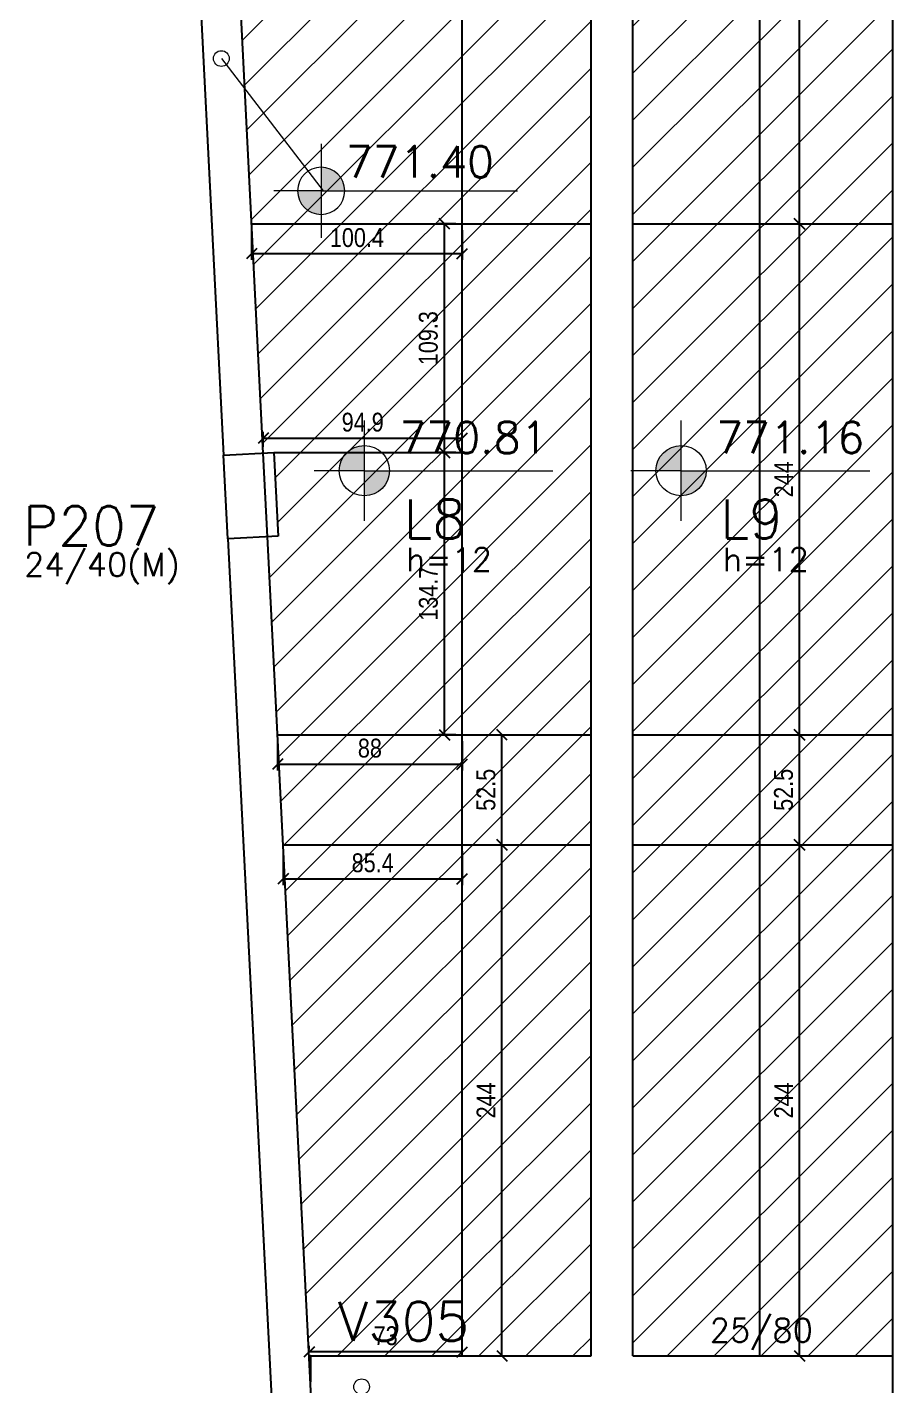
# Model space of a CAD drawing. Extents: x 8513 to 14085, y 1849 to 10799.
# Drawn here: x 9361 to 9775, y 4948 to 5597 of the extents above; entities that cross this region are included whole.
import ezdxf

# ---------------------------------------------------------------- set-up
doc = ezdxf.new("R2010")
doc.units = 0
for name, color, linetype in [('COTA', 241, 'Continuous'), ('Painéis', 200, 'Continuous'), ('Pilares', 5, 'Continuous'), ('VIGAS', 3, 'Continuous'), ('Vázio', 240, 'Continuous')]:
    doc.layers.add(name, color=color, linetype=linetype)
for name, color, linetype, lineweight in [('EST-LAJE-TEXT', 7, 'Continuous', 9), ('EST-PILAR-TEXT', 7, 'Continuous', 9), ('EST-SIMB-Spot Elevations', 7, 'Continuous', 9), ('EST-VIGA-TEXT', 7, 'Continuous', 9), ('REAPROVEITAMENTO', 7, 'Continuous', 9)]:
    doc.layers.add(name, color=color, linetype=linetype, lineweight=lineweight)
doc.styles.add('COTA TECNICA-50', font='techl___.ttf', dxfattribs={"height": 9})
doc.styles.add('RomanS_IV50', font='romans_IV50.ttf', dxfattribs={"height": 11.25})
doc.styles.add('RomanS_IV50_B', font='', dxfattribs={"height": 18.75})
doc.styles.add('RomanS_IV50_B_1', font='', dxfattribs={"height": 22.5})
doc.styles.get('RomanS_IV50_B').set_extended_font_data('RomanS_IV50', bold=True)
doc.styles.get('RomanS_IV50_B_1').set_extended_font_data('RomanS_IV50', bold=True)
doc.dimstyles.new('PAINEL', dxfattribs={"dimtxt": 9, "dimasz": 5, "dimexe": 3, "dimexo": 3, "dimgap": 3, "dimtad": 1, "dimdec": 1, "dimzin": 12, "dimdsep": 46, "dimtxsty": 'COTA TECNICA-50', "dimblk": 'OBLIQUE', "dimcen": 0, "dimclrd": 4, "dimclre": 4, "dimclrt": 1, "dimadec": 1, "dimazin": 3, "dimtfac": 1, "dimtdec": 1, "dimtmove": 0, "dimatfit": 3, "dimldrblk": 'OBLIQUE', "dimfxl": 1, "dimtolj": 1, "dimtzin": 12, "dimarcsym": 0})

# ---------------------------------------------------------------- blocks, each defined once
blk = doc.blocks.new('FA_Floor_TAG_SURVEY_R01 - NIV_TIT_H_TXT1__TXT2_Menor-2303205-BUSINESS')
at = {"layer": 'EST-LAJE-TEXT'}
h = blk.add_hatch(color=256, dxfattribs=at)
edge = h.paths.add_edge_path(flags=0)
edge.add_line((-0.28, 0.565), (-0.28, 0.405))
edge.add_line((-0.28, 0.405), (-0.44, 0.405))
edge.add_arc((-0.28, 0.405), 0.16, 90, 180, ccw=False)
h = blk.add_hatch(color=256, dxfattribs=at)
edge = h.paths.add_edge_path(flags=0)
edge.add_arc((-0.28, 0.405), 0.16, -90, 0, ccw=False)
edge.add_line((-0.28, 0.245), (-0.28, 0.405))
edge.add_line((-0.28, 0.405), (-0.12, 0.405))
for p, q in [((-0.28, 0.085), (-0.28, 0.725)), ((-0.28, 0.405), (-0.6, 0.405)), ((-0.28, 0.405), (0.92, 0.405))]:
    blk.add_line(p, q, dxfattribs=at)
blk.add_circle((-0.28, 0.405), 0.16, dxfattribs=at)
blk = doc.blocks.new('Spot Elevations - Nivel_Planta_MENOR-2363178-BUSINESS')
at = {"layer": 'EST-SIMB-Spot Elevations'}
h = blk.add_hatch(color=256, dxfattribs=at)
edge = h.paths.add_edge_path(flags=0)
edge.add_line((0, 0), (-0.15, 0))
edge.add_arc((0, 0), 0.15, 90, 180, ccw=False)
edge.add_line((0, 0.15), (0, 0))
h = blk.add_hatch(color=256, dxfattribs=at)
edge = h.paths.add_edge_path(flags=0)
edge.add_line((0, 0), (0.15, 0))
edge.add_arc((0, 0), 0.15, 270, 360, ccw=False)
edge.add_line((0, -0.15), (0, 0))
for p, q in [((0, -0.3), (0, 0.3)), ((0, 0), (1.25, 0)), ((0, 0), (-0.3, 0))]:
    blk.add_line(p, q, dxfattribs=at)
blk.add_circle((0, 0), 0.15, dxfattribs=at)
blk = doc.blocks.new('_Oblique')
at = {"color": 0, "linetype": 'ByBlock', "lineweight": -2}
blk.add_line((-0.5, -0.5), (0.5, 0.5), dxfattribs=at)
blk = doc.blocks.new('*D838')
at = {"layer": 'COTA', "color": 4, "lineweight": -2, "transparency": 16777216}
for p, q in [((9715.51, 5206.51), (9733, 5206.51)), ((9730, 4962.51), (9730, 5206.51)), ((9714.01, 4962.51), (9733, 4962.51))]:
    blk.add_line(p, q, dxfattribs=at)
at = {"layer": 'Defpoints', "color": 0, "transparency": 16777216}
for p in [(9712.51, 5206.51), (9730, 5206.51), (9711.01, 4962.51)]:
    blk.add_point(p, dxfattribs=at)
at = {"layer": 'COTA', "color": 4, "lineweight": -2, "transparency": 16777216, "xscale": 5, "yscale": 5, "zscale": 5}
for p, rotation in [((9730, 5206.51), 90), ((9730, 4962.51), 270)]:
    blk.add_blockref('_Oblique', p, dxfattribs=dict(at, rotation=rotation))
at = {"layer": 'COTA', "color": 1, "transparency": 16777216, "insert": (9722.43, 5084.51), "char_height": 9, "attachment_point": 5, "rotation": 90, "style": 'COTA TECNICA-50'}
blk.add_mtext('\\A1;244', dxfattribs=at)
blk = doc.blocks.new('*D839')
at = {"layer": 'COTA', "color": 4, "lineweight": -2, "transparency": 16777216}
for p, q in [((9715.51, 5259.01), (9733, 5259.01)), ((9730, 5206.51), (9730, 5259.01)), ((9715.51, 5206.51), (9733, 5206.51))]:
    blk.add_line(p, q, dxfattribs=at)
at = {"layer": 'Defpoints', "color": 0, "transparency": 16777216}
for p in [(9712.51, 5259.01), (9730, 5259.01), (9712.51, 5206.51)]:
    blk.add_point(p, dxfattribs=at)
at = {"layer": 'COTA', "color": 4, "lineweight": -2, "transparency": 16777216, "xscale": 5, "yscale": 5, "zscale": 5}
for p, rotation in [((9730, 5259.01), 90), ((9730, 5206.51), 270)]:
    blk.add_blockref('_Oblique', p, dxfattribs=dict(at, rotation=rotation))
at = {"layer": 'COTA', "color": 1, "transparency": 16777216, "insert": (9722.4, 5232.76), "char_height": 9, "attachment_point": 5, "rotation": 90, "style": 'COTA TECNICA-50'}
blk.add_mtext('\\A1;52.5', dxfattribs=at)
blk = doc.blocks.new('*D840')
at = {"layer": 'COTA', "color": 4, "lineweight": -2, "transparency": 16777216}
for p, q in [((9714.01, 5503.01), (9733, 5503.01)), ((9730, 5259.01), (9730, 5503.01)), ((9715.51, 5259.01), (9733, 5259.01))]:
    blk.add_line(p, q, dxfattribs=at)
at = {"layer": 'Defpoints', "color": 0, "transparency": 16777216}
for p in [(9711.01, 5503.01), (9730, 5503.01), (9712.51, 5259.01)]:
    blk.add_point(p, dxfattribs=at)
at = {"layer": 'COTA', "color": 4, "lineweight": -2, "transparency": 16777216, "xscale": 5, "yscale": 5, "zscale": 5}
for p, rotation in [((9730, 5503.01), 90), ((9730, 5259.01), 270)]:
    blk.add_blockref('_Oblique', p, dxfattribs=dict(at, rotation=rotation))
at = {"layer": 'COTA', "color": 1, "transparency": 16777216, "insert": (9722.43, 5381.01), "char_height": 9, "attachment_point": 5, "rotation": 90, "style": 'COTA TECNICA-50'}
blk.add_mtext('\\A1;244', dxfattribs=at)
blk = doc.blocks.new('*D841')
at = {"layer": 'COTA', "color": 4, "lineweight": -2, "transparency": 16777216}
for p, q in [((9714.01, 5747.01), (9733, 5747.01)), ((9730, 5503.01), (9730, 5747.01)), ((9714.01, 5503.01), (9733, 5503.01))]:
    blk.add_line(p, q, dxfattribs=at)
at = {"layer": 'Defpoints', "color": 0, "transparency": 16777216}
for p in [(9711.01, 5747.01), (9730, 5747.01), (9711.01, 5503.01)]:
    blk.add_point(p, dxfattribs=at)
at = {"layer": 'COTA', "color": 4, "lineweight": -2, "transparency": 16777216, "xscale": 5, "yscale": 5, "zscale": 5}
for p, rotation in [((9730, 5747.01), 90), ((9730, 5503.01), 270)]:
    blk.add_blockref('_Oblique', p, dxfattribs=dict(at, rotation=rotation))
at = {"layer": 'COTA', "color": 1, "transparency": 16777216, "insert": (9722.43, 5625.01), "char_height": 9, "attachment_point": 5, "rotation": 90, "style": 'COTA TECNICA-50'}
blk.add_mtext('\\A1;244', dxfattribs=at)
blk = doc.blocks.new('*D459')
at = {"layer": 'COTA', "color": 4, "lineweight": -2, "transparency": 16777216}
for p, q in [((9573.51, 5206.51), (9591, 5206.51)), ((9588, 4962.51), (9588, 5206.51)), ((9572.01, 4962.51), (9591, 4962.51))]:
    blk.add_line(p, q, dxfattribs=at)
at = {"layer": 'Defpoints', "color": 0, "transparency": 16777216}
for p in [(9570.51, 5206.51), (9588, 5206.51), (9569.01, 4962.51)]:
    blk.add_point(p, dxfattribs=at)
at = {"layer": 'COTA', "color": 4, "lineweight": -2, "transparency": 16777216, "xscale": 5, "yscale": 5, "zscale": 5}
for p, rotation in [((9588, 5206.51), 90), ((9588, 4962.51), 270)]:
    blk.add_blockref('_Oblique', p, dxfattribs=dict(at, rotation=rotation))
at = {"layer": 'COTA', "color": 1, "transparency": 16777216, "insert": (9580.43, 5084.51), "char_height": 9, "attachment_point": 5, "rotation": 90, "style": 'COTA TECNICA-50'}
blk.add_mtext('\\A1;244', dxfattribs=at)
blk = doc.blocks.new('*D460')
at = {"layer": 'COTA', "color": 4, "lineweight": -2, "transparency": 16777216}
for p, q in [((9573.51, 5259.01), (9591, 5259.01)), ((9588, 5206.51), (9588, 5259.01)), ((9573.51, 5206.51), (9591, 5206.51))]:
    blk.add_line(p, q, dxfattribs=at)
at = {"layer": 'Defpoints', "color": 0, "transparency": 16777216}
for p in [(9570.51, 5259.01), (9588, 5259.01), (9570.51, 5206.51)]:
    blk.add_point(p, dxfattribs=at)
at = {"layer": 'COTA', "color": 4, "lineweight": -2, "transparency": 16777216, "xscale": 5, "yscale": 5, "zscale": 5}
for p, rotation in [((9588, 5259.01), 90), ((9588, 5206.51), 270)]:
    blk.add_blockref('_Oblique', p, dxfattribs=dict(at, rotation=rotation))
at = {"layer": 'COTA', "color": 1, "transparency": 16777216, "insert": (9580.4, 5232.76), "char_height": 9, "attachment_point": 5, "rotation": 90, "style": 'COTA TECNICA-50'}
blk.add_mtext('\\A1;52.5', dxfattribs=at)
blk = doc.blocks.new('*D845')
at = {"layer": 'COTA', "color": 4, "lineweight": -2, "transparency": 16777216}
for p, q in [((9714.01, 5503.01), (9733, 5503.01)), ((9730, 5259.01), (9730, 5503.01)), ((9715.51, 5259.01), (9733, 5259.01))]:
    blk.add_line(p, q, dxfattribs=at)
at = {"layer": 'Defpoints', "color": 0, "transparency": 16777216}
for p in [(9711.01, 5503.01), (9730, 5503.01), (9712.51, 5259.01)]:
    blk.add_point(p, dxfattribs=at)
at = {"layer": 'COTA', "color": 4, "lineweight": -2, "transparency": 16777216, "xscale": 5, "yscale": 5, "zscale": 5}
for p, rotation in [((9730, 5503.01), 90), ((9730, 5259.01), 270)]:
    blk.add_blockref('_Oblique', p, dxfattribs=dict(at, rotation=rotation))
at = {"layer": 'COTA', "color": 1, "transparency": 16777216, "insert": (9722.43, 5381.01), "char_height": 9, "attachment_point": 5, "rotation": 90, "style": 'COTA TECNICA-50'}
blk.add_mtext('\\A1;244', dxfattribs=at)
blk = doc.blocks.new('*D846')
at = {"layer": 'COTA', "color": 4, "lineweight": -2, "transparency": 16777216}
for p, q in [((9714.01, 5747.01), (9733, 5747.01)), ((9730, 5503.01), (9730, 5747.01)), ((9714.01, 5503.01), (9733, 5503.01))]:
    blk.add_line(p, q, dxfattribs=at)
at = {"layer": 'Defpoints', "color": 0, "transparency": 16777216}
for p in [(9711.01, 5747.01), (9730, 5747.01), (9711.01, 5503.01)]:
    blk.add_point(p, dxfattribs=at)
at = {"layer": 'COTA', "color": 4, "lineweight": -2, "transparency": 16777216, "xscale": 5, "yscale": 5, "zscale": 5}
for p, rotation in [((9730, 5747.01), 90), ((9730, 5503.01), 270)]:
    blk.add_blockref('_Oblique', p, dxfattribs=dict(at, rotation=rotation))
at = {"layer": 'COTA', "color": 1, "transparency": 16777216, "insert": (9722.43, 5625.01), "char_height": 9, "attachment_point": 5, "rotation": 90, "style": 'COTA TECNICA-50'}
blk.add_mtext('\\A1;244', dxfattribs=at)
blk = doc.blocks.new('*D732')
at = {"layer": 'COTA', "color": 4, "lineweight": -2, "transparency": 16777216}
for p, q in [((9566.01, 5393.76), (9557.62, 5393.76)), ((9560.62, 5259.01), (9560.62, 5393.76)), ((9566.01, 5259.01), (9557.62, 5259.01))]:
    blk.add_line(p, q, dxfattribs=at)
at = {"layer": 'Defpoints', "color": 0, "transparency": 16777216}
for p in [(9560.62, 5393.76), (9569.01, 5393.76), (9569.01, 5259.01)]:
    blk.add_point(p, dxfattribs=at)
at = {"layer": 'COTA', "color": 4, "lineweight": -2, "transparency": 16777216, "xscale": 5, "yscale": 5, "zscale": 5}
for p, rotation in [((9560.62, 5393.76), 90), ((9560.62, 5259.01), 270)]:
    blk.add_blockref('_Oblique', p, dxfattribs=dict(at, rotation=rotation))
at = {"layer": 'COTA', "color": 1, "transparency": 16777216, "insert": (9552.93, 5326.38), "char_height": 9, "attachment_point": 5, "rotation": 90, "style": 'COTA TECNICA-50'}
blk.add_mtext('\\A1;134.7', dxfattribs=at)
blk = doc.blocks.new('*D733')
at = {"layer": 'COTA', "color": 4, "lineweight": -2, "transparency": 16777216}
for p, q in [((9566.01, 5503.01), (9557.62, 5503.01)), ((9560.62, 5393.76), (9560.62, 5503.01)), ((9566.01, 5393.76), (9557.62, 5393.76))]:
    blk.add_line(p, q, dxfattribs=at)
at = {"layer": 'Defpoints', "color": 0, "transparency": 16777216}
for p in [(9560.62, 5503.01), (9569.01, 5503.01), (9569.01, 5393.76)]:
    blk.add_point(p, dxfattribs=at)
at = {"layer": 'COTA', "color": 4, "lineweight": -2, "transparency": 16777216, "xscale": 5, "yscale": 5, "zscale": 5}
for p, rotation in [((9560.62, 5503.01), 90), ((9560.62, 5393.76), 270)]:
    blk.add_blockref('_Oblique', p, dxfattribs=dict(at, rotation=rotation))
at = {"layer": 'COTA', "color": 1, "transparency": 16777216, "insert": (9552.9, 5448.38), "char_height": 9, "attachment_point": 5, "rotation": 90, "style": 'COTA TECNICA-50'}
blk.add_mtext('\\A1;109.3', dxfattribs=at)
blk = doc.blocks.new('*D734')
at = {"layer": 'COTA', "color": 4, "lineweight": -2, "transparency": 16777216}
for p, q in [((9468.58, 5500.01), (9468.58, 5485.77)), ((9569.01, 5500.01), (9569.01, 5485.77)), ((9468.58, 5488.77), (9569.01, 5488.77))]:
    blk.add_line(p, q, dxfattribs=at)
at = {"layer": 'Defpoints', "color": 0, "transparency": 16777216}
for p in [(9468.58, 5503.01), (9569.01, 5503.01), (9569.01, 5488.77)]:
    blk.add_point(p, dxfattribs=at)
at = {"layer": 'COTA', "color": 4, "lineweight": -2, "transparency": 16777216, "xscale": 5, "yscale": 5, "zscale": 5, "rotation": 180}
blk.add_blockref('_Oblique', (9468.58, 5488.77), dxfattribs=at)
at = {"layer": 'COTA', "color": 4, "lineweight": -2, "transparency": 16777216, "xscale": 5, "yscale": 5, "zscale": 5}
blk.add_blockref('_Oblique', (9569.01, 5488.77), dxfattribs=at)
at = {"layer": 'COTA', "color": 1, "transparency": 16777216, "insert": (9518.8, 5496.37), "char_height": 9, "attachment_point": 5, "style": 'COTA TECNICA-50'}
blk.add_mtext('\\A1;100.4', dxfattribs=at)
blk = doc.blocks.new('*D735')
at = {"layer": 'COTA', "color": 4, "lineweight": -2, "transparency": 16777216}
for p, q in [((9474.14, 5396.5), (9474.14, 5403.65)), ((9569.01, 5396.76), (9569.01, 5403.65)), ((9474.14, 5400.65), (9569.01, 5400.65))]:
    blk.add_line(p, q, dxfattribs=at)
at = {"layer": 'Defpoints', "color": 0, "transparency": 16777216}
for p in [(9569.01, 5400.65), (9474.14, 5393.5), (9569.01, 5393.76)]:
    blk.add_point(p, dxfattribs=at)
at = {"layer": 'COTA', "color": 4, "lineweight": -2, "transparency": 16777216, "xscale": 5, "yscale": 5, "zscale": 5, "rotation": 180}
blk.add_blockref('_Oblique', (9474.14, 5400.65), dxfattribs=at)
at = {"layer": 'COTA', "color": 4, "lineweight": -2, "transparency": 16777216, "xscale": 5, "yscale": 5, "zscale": 5}
blk.add_blockref('_Oblique', (9569.01, 5400.65), dxfattribs=at)
at = {"layer": 'COTA', "color": 1, "transparency": 16777216, "insert": (9521.58, 5408.24), "char_height": 9, "attachment_point": 5, "style": 'COTA TECNICA-50'}
blk.add_mtext('\\A1;94.9', dxfattribs=at)
blk = doc.blocks.new('*D736')
at = {"layer": 'COTA', "color": 4, "lineweight": -2, "transparency": 16777216}
for p, q in [((9480.97, 5256.01), (9480.97, 5242.04)), ((9569.01, 5256.01), (9569.01, 5242.04)), ((9480.97, 5245.04), (9569.01, 5245.04))]:
    blk.add_line(p, q, dxfattribs=at)
at = {"layer": 'Defpoints', "color": 0, "transparency": 16777216}
for p in [(9480.97, 5259.01), (9569.01, 5259.01), (9569.01, 5245.04)]:
    blk.add_point(p, dxfattribs=at)
at = {"layer": 'COTA', "color": 4, "lineweight": -2, "transparency": 16777216, "xscale": 5, "yscale": 5, "zscale": 5, "rotation": 180}
blk.add_blockref('_Oblique', (9480.97, 5245.04), dxfattribs=at)
at = {"layer": 'COTA', "color": 4, "lineweight": -2, "transparency": 16777216, "xscale": 5, "yscale": 5, "zscale": 5}
blk.add_blockref('_Oblique', (9569.01, 5245.04), dxfattribs=at)
at = {"layer": 'COTA', "color": 1, "transparency": 16777216, "insert": (9524.99, 5252.62), "char_height": 9, "attachment_point": 5, "style": 'COTA TECNICA-50'}
blk.add_mtext('\\A1;88', dxfattribs=at)
blk = doc.blocks.new('*D737')
at = {"layer": 'COTA', "color": 4, "lineweight": -2, "transparency": 16777216}
for p, q in [((9483.65, 5203.33), (9483.65, 5187.25)), ((9569.01, 5203.51), (9569.01, 5187.25)), ((9483.65, 5190.25), (9569.01, 5190.25))]:
    blk.add_line(p, q, dxfattribs=at)
at = {"layer": 'Defpoints', "color": 0, "transparency": 16777216}
for p in [(9483.65, 5206.33), (9569.01, 5206.51), (9569.01, 5190.25)]:
    blk.add_point(p, dxfattribs=at)
at = {"layer": 'COTA', "color": 4, "lineweight": -2, "transparency": 16777216, "xscale": 5, "yscale": 5, "zscale": 5, "rotation": 180}
blk.add_blockref('_Oblique', (9483.65, 5190.25), dxfattribs=at)
at = {"layer": 'COTA', "color": 4, "lineweight": -2, "transparency": 16777216, "xscale": 5, "yscale": 5, "zscale": 5}
blk.add_blockref('_Oblique', (9569.01, 5190.25), dxfattribs=at)
at = {"layer": 'COTA', "color": 1, "transparency": 16777216, "insert": (9526.33, 5197.87), "char_height": 9, "attachment_point": 5, "style": 'COTA TECNICA-50'}
blk.add_mtext('\\A1;85.4', dxfattribs=at)
blk = doc.blocks.new('*D738')
at = {"layer": 'COTA', "color": 4, "lineweight": -2, "transparency": 16777216}
for p, q in [((9496.03, 4965.51), (9496.03, 4967.37)), ((9569.01, 4964.37), (9496.03, 4964.37)), ((9569.01, 4966.39), (9569.01, 4967.37))]:
    blk.add_line(p, q, dxfattribs=at)
at = {"layer": 'Defpoints', "color": 0, "transparency": 16777216}
for p in [(9496.03, 4964.37), (9496.03, 4962.51), (9569.01, 4963.39)]:
    blk.add_point(p, dxfattribs=at)
at = {"layer": 'COTA', "color": 4, "lineweight": -2, "transparency": 16777216, "xscale": 5, "yscale": 5, "zscale": 5, "rotation": 180}
blk.add_blockref('_Oblique', (9496.03, 4964.37), dxfattribs=at)
at = {"layer": 'COTA', "color": 4, "lineweight": -2, "transparency": 16777216, "xscale": 5, "yscale": 5, "zscale": 5}
blk.add_blockref('_Oblique', (9569.01, 4964.37), dxfattribs=at)
at = {"layer": 'COTA', "color": 1, "transparency": 16777216, "insert": (9532.52, 4972.07), "char_height": 9, "attachment_point": 5, "style": 'COTA TECNICA-50'}
blk.add_mtext('\\A1;73', dxfattribs=at)

msp = doc.modelspace()

# ---------------------------------------------------------------- hatches: boundary and pattern name
at = {"layer": 'REAPROVEITAMENTO'}
h = msp.add_hatch(dxfattribs=at)
h.set_pattern_fill('ANSI31', color=251, scale=5, style=0)
h.set_pattern_definition([(45, (-181390.063, -29748.07), (-11.2253202, 11.2253202), [])])
h.paths.add_polyline_path([(9530.51, 5960.01), (9445.37, 5960.01), (9446.9, 5929.83), (9451.89, 5930.08), (9452.58, 5916.59), (9453.92, 5890.14), (9448.93, 5889.88), (9451.56, 5838.01), (9530.51, 5838.01)])
h.paths.add_polyline_path([(9530.51, 5838.01), (9451.56, 5838.01), (9454.91, 5772.01), (9530.51, 5772.01)])
h.paths.add_polyline_path([(9468.58, 5503.01), (9569.01, 5503.01), (9569.01, 5747.01), (9456.18, 5747.01)])
h.paths.add_polyline_path([(9630.51, 5747.01), (9569.01, 5747.01), (9569.01, 5503.01), (9630.51, 5503.01)])
h.paths.add_polyline_path([(9711.01, 5747.01), (9650.51, 5747.01), (9650.51, 5503.01), (9711.01, 5503.01)])
h.paths.add_polyline_path([(9774.51, 5747.01), (9711.01, 5747.01), (9711.01, 5503.01), (9774.51, 5503.01)])
h.paths.add_polyline_path([(9774.51, 5503.01), (9711.01, 5503.01), (9711.01, 5259.01), (9774.51, 5259.01)])
h.paths.add_polyline_path([(9650.51, 5259.01), (9711.01, 5259.01), (9711.01, 5503.01), (9650.51, 5503.01)])
h.paths.add_polyline_path([(9569.01, 5259.01), (9630.51, 5259.01), (9630.51, 5503.01), (9569.01, 5503.01)])
h.paths.add_polyline_path([(9481.16, 5353.81), (9476.17, 5353.55), (9480.97, 5259.01), (9569.01, 5259.01), (9569.01, 5393.76), (9479.13, 5393.76)])
h.paths.add_polyline_path([(9474.14, 5393.5), (9479.13, 5393.76), (9569.01, 5393.76), (9569.01, 5503.01), (9468.58, 5503.01)])
h.paths.add_polyline_path([(9569.01, 5259.01), (9480.97, 5259.01), (9483.64, 5206.51), (9569.01, 5206.51)])
h.paths.add_polyline_path([(9630.51, 5206.51), (9630.51, 5259.01), (9569.01, 5259.01), (9569.01, 5206.51)])
h.paths.add_polyline_path([(9630.51, 5206.51), (9569.01, 5206.51), (9569.01, 4962.51), (9630.51, 4962.51)])
h.paths.add_polyline_path([(9569.01, 5206.51), (9483.64, 5206.51), (9496.03, 4962.51), (9496.67, 4962.51), (9569.01, 4962.51)])
h.paths.add_polyline_path([(9711.01, 5206.51), (9650.51, 5206.51), (9650.51, 4962.51), (9711.01, 4962.51)])
h.paths.add_polyline_path([(9711.01, 5206.51), (9711.01, 5259.01), (9650.51, 5259.01), (9650.51, 5206.51)])
h.paths.add_polyline_path([(9774.51, 5259.01), (9711.01, 5259.01), (9711.01, 5206.51), (9774.51, 5206.51)])
h.paths.add_polyline_path([(9774.51, 5206.51), (9711.01, 5206.51), (9711.01, 4962.51), (9774.51, 4962.51)])
h.paths.add_polyline_path([(9774.51, 4937.51), (9711.01, 4937.51), (9711.01, 4693.51), (9774.51, 4693.51)])
h.paths.add_polyline_path([(9650.51, 4693.51), (9711.01, 4693.51), (9711.01, 4937.51), (9650.51, 4937.51)])
h.paths.add_polyline_path([(9650.51, 4571.51), (9711.01, 4571.51), (9711.01, 4693.51), (9650.51, 4693.51)])
h.paths.add_polyline_path([(9711.01, 4571.51), (9774.51, 4571.51), (9774.51, 4693.51), (9711.01, 4693.51)])
h.paths.add_polyline_path([(9711.01, 4438.01), (9774.51, 4438.01), (9774.51, 4571.51), (9711.01, 4571.51)])
h.paths.add_polyline_path([(9650.51, 4438.01), (9711.01, 4438.01), (9711.01, 4571.51), (9650.51, 4571.51)])
h.paths.add_polyline_path([(9570.01, 4438.01), (9630.51, 4438.01), (9630.51, 4571.51), (9570.01, 4571.51)])
h.paths.add_polyline_path([(9570.01, 4571.51), (9515.89, 4571.51), (9522.67, 4438.01), (9570.01, 4438.01)])
h.paths.add_polyline_path([(9515.89, 4571.51), (9570.01, 4571.51), (9570.01, 4693.51), (9509.69, 4693.51)])
h.paths.add_polyline_path([(9509.69, 4693.51), (9570.01, 4693.51), (9570.01, 4828.96), (9507.82, 4828.96), (9509.85, 4789.02), (9504.85, 4788.76)])
h.paths.add_polyline_path([(9502.83, 4828.71), (9507.82, 4828.96), (9570.01, 4828.96), (9570.01, 4937.51), (9497.3, 4937.51)])
h.paths.add_polyline_path([(9630.51, 4937.51), (9570.01, 4937.51), (9570.01, 4693.51), (9630.51, 4693.51)])

# ---------------------------------------------------------------- linework, layer by layer
at = {"layer": 'EST-SIMB-Spot Elevations'}
for p, q in [((9454.12, 5581.9), (9502.71, 5518.74)), ((9502.71, 5518.74), (9501.73, 5518.74))]:
    msp.add_line(p, q, dxfattribs=at)
for centre in [(9454.12, 5581.9), (9521.05, 4947.76)]:
    msp.add_circle(centre, 3.75, dxfattribs=at)
at = {"layer": 'Painéis', "ltscale": 70}
for p, q in [((9569.01, 4962.51), (9569.01, 5747.01)), ((9711.01, 4962.51), (9711.01, 5747.01)), ((9468.58, 5503.01), (9630.51, 5503.01)), ((9650.51, 5503.01), (9774.51, 5503.01)), ((9479.13, 5393.76), (9569.01, 5393.76)), ((9480.97, 5259.01), (9630.51, 5259.01)), ((9650.51, 5259.01), (9774.51, 5259.01)), ((9483.64, 5206.51), (9630.51, 5206.51)), ((9650.51, 5206.51), (9774.51, 5206.51))]:
    msp.add_line(p, q, dxfattribs=at)
at = {"layer": 'Pilares', "color": 5}
for p, q in [((9455.16, 5392.54), (9479.13, 5393.76)), ((9457.19, 5352.59), (9455.16, 5392.54)), ((9479.13, 5393.76), (9481.16, 5353.81)), ((9481.16, 5353.81), (9457.19, 5352.59))]:
    msp.add_line(p, q, dxfattribs=at)
at = {"layer": 'VIGAS', "color": 3}
for p, q in [((9774.51, 4290.47), (9774.51, 5960.01)), ((9474.14, 5393.5), (9448.93, 5889.88)), ((9429.95, 5888.92), (9455.16, 5392.54)), ((9630.51, 4962.51), (9630.51, 5747.01)), ((9650.51, 4962.51), (9650.51, 5747.01)), ((9457.19, 5352.59), (9483.85, 4827.75)), ((9502.83, 4828.71), (9476.17, 5353.55)), ((9496.67, 4962.51), (9496.03, 4962.51)), ((9496.67, 4962.51), (9496.67, 4950.11)), ((9496.67, 4962.51), (9630.51, 4962.51)), ((9650.51, 4962.51), (9774.51, 4962.51))]:
    msp.add_line(p, q, dxfattribs=at)
at = {"layer": 'Vázio'}
msp.add_line((9476.17, 5353.56), (9474.14, 5393.5), dxfattribs=at)

# ---------------------------------------------------------------- block references
at = {"layer": 'EST-LAJE-TEXT', "xscale": 74.99999999999996, "yscale": 74.99999999999996, "zscale": 74.99999999999996}
for p in [(9543.35, 5354.76), (9694.51, 5354.76)]:
    msp.add_blockref('FA_Floor_TAG_SURVEY_R01 - NIV_TIT_H_TXT1__TXT2_Menor-2303205-BUSINESS', p, dxfattribs=at)
at = {"layer": 'EST-SIMB-Spot Elevations', "extrusion": (0, 0, -1), "xscale": 74.99999999999996, "yscale": 74.99999999999996, "zscale": 74.99999999999996, "rotation": 180}
msp.add_blockref('Spot Elevations - Nivel_Planta_MENOR-2363178-BUSINESS', (-9501.73, 5518.74), dxfattribs=at)

# ---------------------------------------------------------------- texts
at = {"layer": 'EST-LAJE-TEXT', "lineweight": 30, "attachment_point": 1}
for s, insert, char_height, width, style in [('770.81', (9539.05, 5408.48), 15, 99.8101, 'RomanS_IV50_B'), ('771.16', (9690.21, 5408.48), 15, 99.8101, 'RomanS_IV50_B'), ('h=12', (9542.28, 5348.36), 11.25, 58.924, 'RomanS_IV50'), ('h=12', (9693.44, 5348.36), 11.25, 58.924, 'RomanS_IV50')]:
    msp.add_mtext(s, dxfattribs=dict(at, insert=insert, char_height=char_height, width=width, style=style))
at = {"layer": 'EST-LAJE-TEXT', "lineweight": 50, "char_height": 18.75, "width": 40.8861, "attachment_point": 1, "style": 'RomanS_IV50_B_1'}
for s, insert in [('L8', (9541.14, 5371.43)), ('L9', (9692.31, 5371.43))]:
    msp.add_mtext(s, dxfattribs=dict(at, insert=insert))
at = {"layer": 'EST-PILAR-TEXT', "lineweight": 50, "attachment_point": 1}
for s, insert, char_height, width, style in [('P207', (9359.48, 5368.14), 18.75, 91.9936, 'RomanS_IV50_B_1'), ('24/40(M)', (9360.03, 5345.96), 11.25, 105.8227, 'RomanS_IV50')]:
    msp.add_mtext(s, dxfattribs=dict(at, insert=insert, char_height=char_height, width=width, style=style))
at = {"layer": 'EST-SIMB-Spot Elevations', "insert": (9513.5, 5540.13), "char_height": 15, "width": 97.7561, "attachment_point": 1, "line_spacing_factor": 0.982397, "style": 'RomanS_IV50_B'}
msp.add_mtext('771.40', dxfattribs=at)
at = {"layer": 'EST-VIGA-TEXT', "lineweight": 50, "insert": (9509.71, 4988.39), "char_height": 18.75, "width": 88.9873, "attachment_point": 1, "style": 'RomanS_IV50_B_1'}
msp.add_mtext('V305', dxfattribs=at)
at = {"layer": 'EST-VIGA-TEXT', "lineweight": 30, "insert": (9687.19, 4980.37), "char_height": 11.25, "width": 70.3481, "attachment_point": 1, "style": 'RomanS_IV50'}
msp.add_mtext('25/80', dxfattribs=at)

# ---------------------------------------------------------------- dimensions: what is measured, and where the dimension line sits
at = {"layer": 'COTA'}
for base, p1, p2, picture, middle in [((9730, 5747.01), (9711.01, 5503.01), (9711.01, 5747.01), '*D841', (9722.43, 5625.01)), ((9730, 5747.01), (9711.01, 5503.01), (9711.01, 5747.01), '*D846', (9722.43, 5625.01)), ((9560.6225, 5503.0073), (9569.0145, 5393.7554), (9569.0145, 5503.0073), '*D733', (9552.8989, 5448.3814)), ((9730, 5503.01), (9712.51, 5259.01), (9711.01, 5503.01), '*D840', (9722.43, 5381.01)), ((9730, 5503.01), (9712.51, 5259.01), (9711.01, 5503.01), '*D845', (9722.43, 5381.01)), ((9588, 5259.01), (9570.51, 5206.51), (9570.51, 5259.01), '*D460', (9580.4, 5232.76)), ((9730, 5259.01), (9712.51, 5206.51), (9712.51, 5259.01), '*D839', (9722.4, 5232.76))]:
    dim = msp.add_linear_dim(base=base, p1=p1, p2=p2, angle=90, dimstyle='PAINEL', override={"dimtmove": 1}, dxfattribs=at)
    dim.commit()
    dim.dimension.update_dxf_attribs({"geometry": picture, "text_midpoint": middle})
for base, p1, p2, picture, middle in [((9569.01, 5488.77), (9468.58, 5503.01), (9569.01, 5503.01), '*D734', (9518.8, 5496.37)), ((9569.01, 5400.65), (9474.14, 5393.5), (9569.01, 5393.76), '*D735', (9521.58, 5408.24)), ((9569.01, 5245.04), (9480.97, 5259.01), (9569.01, 5259.01), '*D736', (9524.99, 5252.62)), ((9569.01, 5190.25), (9483.65, 5206.33), (9569.01, 5206.51), '*D737', (9526.33, 5197.87)), ((9496.03, 4964.37), (9569.01, 4963.39), (9496.03, 4962.51), '*D738', (9532.52, 4972.07))]:
    dim = msp.add_linear_dim(base=base, p1=p1, p2=p2, dimstyle='PAINEL', dxfattribs=at)
    dim.commit()
    dim.dimension.update_dxf_attribs({"geometry": picture, "text_midpoint": middle})
for base, p1, p2, picture, middle in [((9560.6225, 5393.7554), (9569.0145, 5259.0073), (9569.0145, 5393.7554), '*D732', (9552.9252, 5326.3814)), ((9588, 5206.51), (9569.01, 4962.51), (9570.51, 5206.51), '*D459', (9580.43, 5084.51)), ((9730, 5206.51), (9711.01, 4962.51), (9712.51, 5206.51), '*D838', (9722.43, 5084.51))]:
    dim = msp.add_linear_dim(base=base, p1=p1, p2=p2, angle=90, dimstyle='PAINEL', dxfattribs=at)
    dim.commit()
    dim.dimension.update_dxf_attribs({"geometry": picture, "text_midpoint": middle})

doc.saveas('drawing.dxf')
